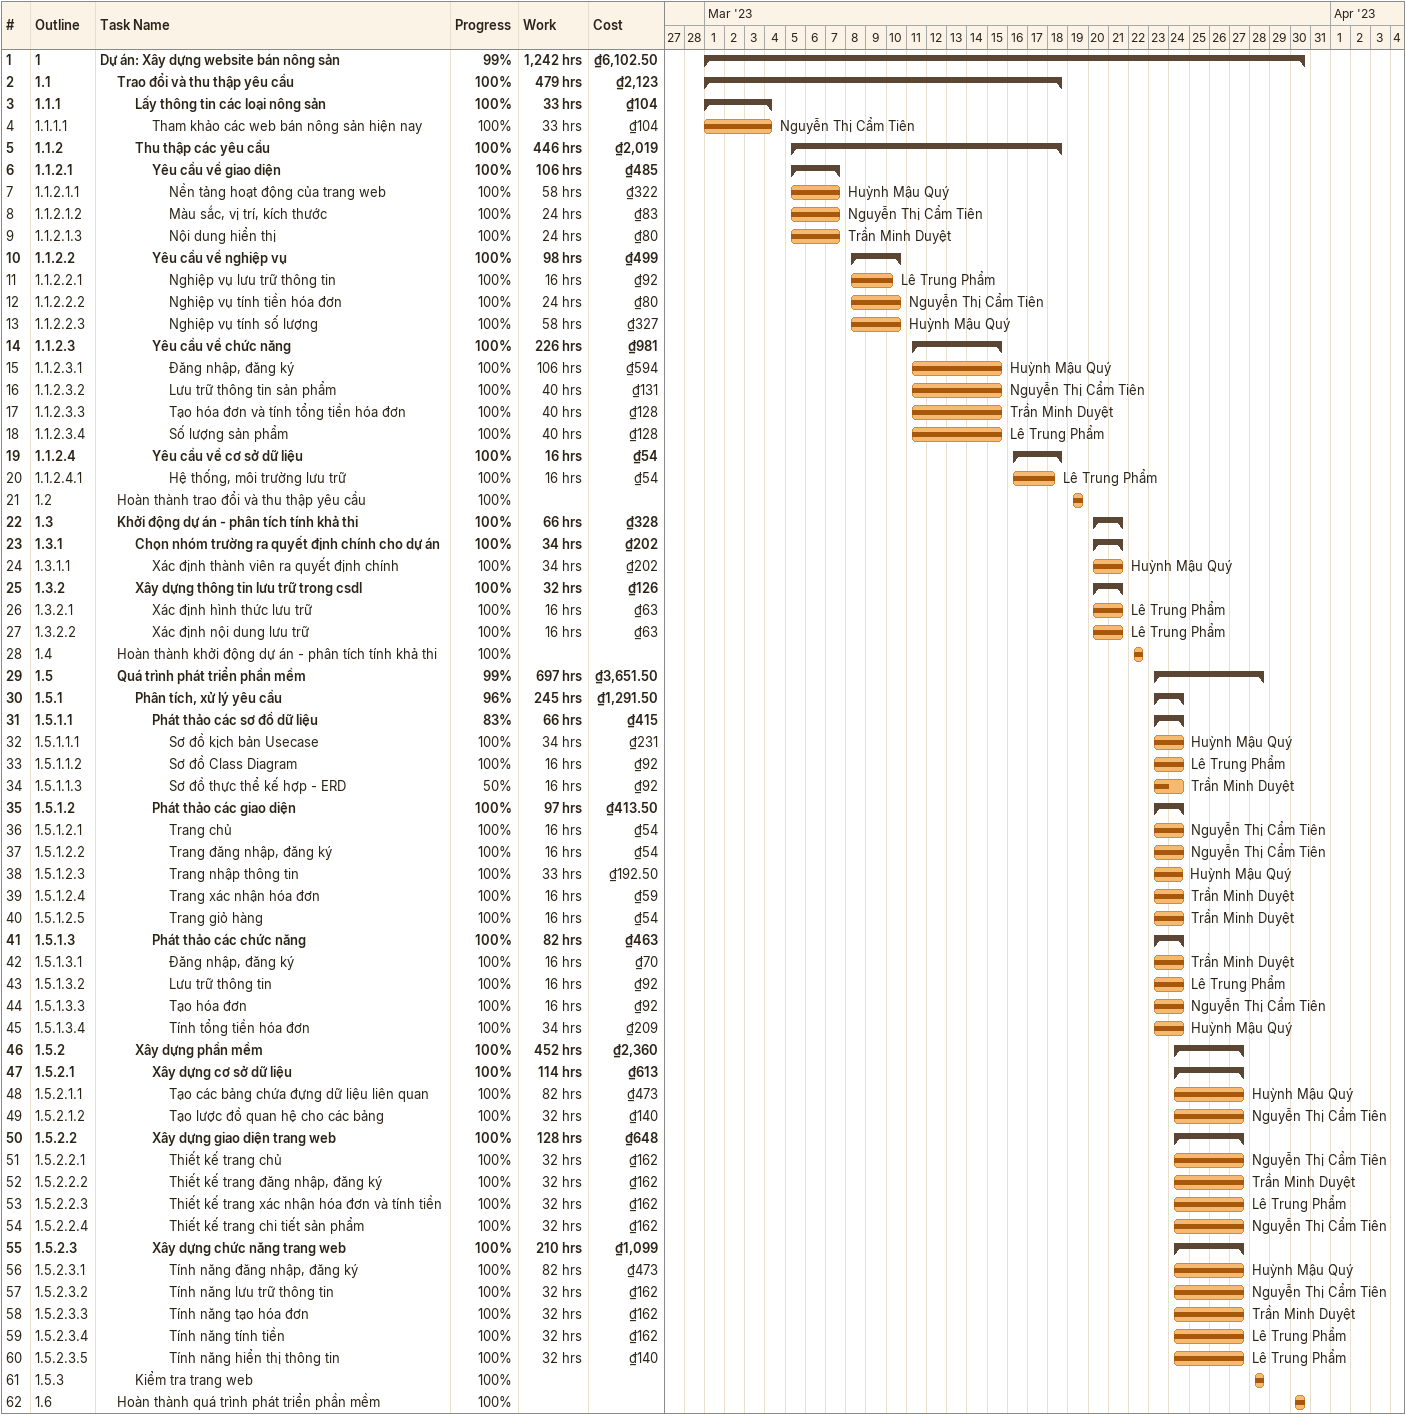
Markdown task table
| ID | WBS | Task | Start | Finish | Resources | % complete | Work (h) | Cost (₫) |
|---|---|---|---|---|---|---|---|---|
| 1 | 1 | **Dự án: Xây dựng website bán nông sản** | 2023-03-01 | 2023-03-30 |  | 99 | 1242 | 6102.50 |
| 2 | 1.1 | **Trao đổi và thu thập yêu cầu** | 2023-03-01 | 2023-03-18 |  | 100 | 479 | 2123 |
| 3 | 1.1.1 | **Lấy thông tin các loại nông sản** | 2023-03-01 | 2023-03-04 |  | 100 | 33 | 104 |
| 4 | 1.1.1.1 | Tham khảo các web bán nông sản hiện nay | 2023-03-01 | 2023-03-04 | Nguyễn Thị Cẩm Tiên | 100 | 33 | 104 |
| 5 | 1.1.2 | **Thu thập các yêu cầu** | 2023-03-05 | 2023-03-18 |  | 100 | 446 | 2019 |
| 6 | 1.1.2.1 | **Yêu cầu về giao diện** | 2023-03-05 | 2023-03-07 |  | 100 | 106 | 485 |
| 7 | 1.1.2.1.1 | Nền tảng hoạt động của trang web | 2023-03-05 | 2023-03-07 | Huỳnh Mậu Quý | 100 | 58 | 322 |
| 8 | 1.1.2.1.2 | Màu sắc, vị trí, kích thước | 2023-03-05 | 2023-03-07 | Nguyễn Thị Cẩm Tiên | 100 | 24 | 83 |
| 9 | 1.1.2.1.3 | Nội dung hiển thị | 2023-03-05 | 2023-03-07 | Trần Minh Duyệt | 100 | 24 | 80 |
| 10 | 1.1.2.2 | **Yêu cầu về nghiệp vụ** | 2023-03-08 | 2023-03-10 |  | 100 | 98 | 499 |
| 11 | 1.1.2.2.1 | Nghiệp vụ lưu trữ thông tin | 2023-03-08 | 2023-03-10 | Lê Trung Phẩm | 100 | 16 | 92 |
| 12 | 1.1.2.2.2 | Nghiệp vụ tính tiền hóa đơn | 2023-03-08 | 2023-03-10 | Nguyễn Thị Cẩm Tiên | 100 | 24 | 80 |
| 13 | 1.1.2.2.3 | Nghiệp vụ tính số lượng | 2023-03-08 | 2023-03-10 | Huỳnh Mậu Quý | 100 | 58 | 327 |
| 14 | 1.1.2.3 | **Yêu cầu về chức năng** | 2023-03-11 | 2023-03-15 |  | 100 | 226 | 981 |
| 15 | 1.1.2.3.1 | Đăng nhập, đăng ký | 2023-03-11 | 2023-03-15 | Huỳnh Mậu Quý | 100 | 106 | 594 |
| 16 | 1.1.2.3.2 | Lưu trữ thông tin sản phẩm | 2023-03-11 | 2023-03-15 | Nguyễn Thị Cẩm Tiên | 100 | 40 | 131 |
| 17 | 1.1.2.3.3 | Tạo hóa đơn và tính tổng tiền hóa đơn | 2023-03-11 | 2023-03-15 | Trần Minh Duyệt | 100 | 40 | 128 |
| 18 | 1.1.2.3.4 | Số lượng sản phẩm | 2023-03-11 | 2023-03-15 | Lê Trung Phẩm | 100 | 40 | 128 |
| 19 | 1.1.2.4 | **Yêu cầu về cơ sở dữ liệu** | 2023-03-16 | 2023-03-18 |  | 100 | 16 | 54 |
| 20 | 1.1.2.4.1 | Hệ thống, môi trường lưu trữ | 2023-03-16 | 2023-03-18 | Lê Trung Phẩm | 100 | 16 | 54 |
| 21 | 1.2 | Hoàn thành trao đổi và thu thập yêu cầu | 2023-03-19 | 2023-03-19 |  | 100 |  |  |
| 22 | 1.3 | **Khởi động dự án - phân tích tính khả thi** | 2023-03-20 | 2023-03-21 |  | 100 | 66 | 328 |
| 23 | 1.3.1 | **Chọn nhóm trường ra quyết định chính cho dự án** | 2023-03-20 | 2023-03-21 |  | 100 | 34 | 202 |
| 24 | 1.3.1.1 | Xác định thành viên ra quyết định chính | 2023-03-20 | 2023-03-21 | Huỳnh Mậu Quý | 100 | 34 | 202 |
| 25 | 1.3.2 | **Xây dựng thông tin lưu trữ trong csdl** | 2023-03-20 | 2023-03-21 |  | 100 | 32 | 126 |
| 26 | 1.3.2.1 | Xác định hình thức lưu trữ | 2023-03-20 | 2023-03-21 | Lê Trung Phẩm | 100 | 16 | 63 |
| 27 | 1.3.2.2 | Xác định nội dung lưu trữ | 2023-03-20 | 2023-03-21 | Lê Trung Phẩm | 100 | 16 | 63 |
| 28 | 1.4 | Hoàn thành khởi động dự án - phân tích tính khả thi | 2023-03-22 | 2023-03-22 |  | 100 |  |  |
| 29 | 1.5 | **Quá trình phát triển phần mềm** | 2023-03-23 | 2023-03-28 |  | 99 | 697 | 3651.50 |
| 30 | 1.5.1 | **Phân tích, xử lý yêu cầu** | 2023-03-23 | 2023-03-24 |  | 96 | 245 | 1291.50 |
| 31 | 1.5.1.1 | **Phát thảo các sơ đồ dữ liệu** | 2023-03-23 | 2023-03-24 |  | 83 | 66 | 415 |
| 32 | 1.5.1.1.1 | Sơ đồ kịch bản Usecase | 2023-03-23 | 2023-03-24 | Huỳnh Mậu Quý | 100 | 34 | 231 |
| 33 | 1.5.1.1.2 | Sơ đồ Class Diagram | 2023-03-23 | 2023-03-24 | Lê Trung Phẩm | 100 | 16 | 92 |
| 34 | 1.5.1.1.3 | Sơ đồ thực thể kế hợp - ERD | 2023-03-23 | 2023-03-24 | Trần Minh Duyệt | 50 | 16 | 92 |
| 35 | 1.5.1.2 | **Phát thảo các giao diện** | 2023-03-23 | 2023-03-24 |  | 100 | 97 | 413.50 |
| 36 | 1.5.1.2.1 | Trang chủ | 2023-03-23 | 2023-03-24 | Nguyễn Thị Cẩm Tiên | 100 | 16 | 54 |
| 37 | 1.5.1.2.2 | Trang đăng nhập, đăng ký | 2023-03-23 | 2023-03-24 | Nguyễn Thị Cẩm Tiên | 100 | 16 | 54 |
| 38 | 1.5.1.2.3 | Trang nhập thông tin | 2023-03-23 | 2023-03-24 | Huỳnh Mậu Quý | 100 | 33 | 192.50 |
| 39 | 1.5.1.2.4 | Trang xác nhận hóa đơn | 2023-03-23 | 2023-03-24 | Trần Minh Duyệt | 100 | 16 | 59 |
| 40 | 1.5.1.2.5 | Trang giỏ hàng | 2023-03-23 | 2023-03-24 | Trần Minh Duyệt | 100 | 16 | 54 |
| 41 | 1.5.1.3 | **Phát thảo các chức năng** | 2023-03-23 | 2023-03-24 |  | 100 | 82 | 463 |
| 42 | 1.5.1.3.1 | Đăng nhập, đăng ký | 2023-03-23 | 2023-03-24 | Trần Minh Duyệt | 100 | 16 | 70 |
| 43 | 1.5.1.3.2 | Lưu trữ thông tin | 2023-03-23 | 2023-03-24 | Lê Trung Phẩm | 100 | 16 | 92 |
| 44 | 1.5.1.3.3 | Tạo hóa đơn | 2023-03-23 | 2023-03-24 | Nguyễn Thị Cẩm Tiên | 100 | 16 | 92 |
| 45 | 1.5.1.3.4 | Tính tổng tiền hóa đơn | 2023-03-23 | 2023-03-24 | Huỳnh Mậu Quý | 100 | 34 | 209 |
| 46 | 1.5.2 | **Xây dựng phần mềm** | 2023-03-24 | 2023-03-27 |  | 100 | 452 | 2360 |
| 47 | 1.5.2.1 | **Xây dựng cơ sở dữ liệu** | 2023-03-24 | 2023-03-27 |  | 100 | 114 | 613 |
| 48 | 1.5.2.1.1 | Tạo các bảng chứa đựng dữ liệu liên quan | 2023-03-24 | 2023-03-27 | Huỳnh Mậu Quý | 100 | 82 | 473 |
| 49 | 1.5.2.1.2 | Tạo lược đồ quan hệ cho các bảng | 2023-03-24 | 2023-03-27 | Nguyễn Thị Cẩm Tiên | 100 | 32 | 140 |
| 50 | 1.5.2.2 | **Xây dựng giao diện trang web** | 2023-03-24 | 2023-03-27 |  | 100 | 128 | 648 |
| 51 | 1.5.2.2.1 | Thiết kế trang chủ | 2023-03-24 | 2023-03-27 | Nguyễn Thị Cẩm Tiên | 100 | 32 | 162 |
| 52 | 1.5.2.2.2 | Thiết kế trang đăng nhập, đăng ký | 2023-03-24 | 2023-03-27 | Trần Minh Duyệt | 100 | 32 | 162 |
| 53 | 1.5.2.2.3 | Thiết kế trang xác nhận hóa đơn và tính tiền | 2023-03-24 | 2023-03-27 | Lê Trung Phẩm | 100 | 32 | 162 |
| 54 | 1.5.2.2.4 | Thiết kế trang chi tiết sản phẩm | 2023-03-24 | 2023-03-27 | Nguyễn Thị Cẩm Tiên | 100 | 32 | 162 |
| 55 | 1.5.2.3 | **Xây dựng chức năng trang web** | 2023-03-24 | 2023-03-27 |  | 100 | 210 | 1099 |
| 56 | 1.5.2.3.1 | Tính năng đăng nhập, đăng ký | 2023-03-24 | 2023-03-27 | Huỳnh Mậu Quý | 100 | 82 | 473 |
| 57 | 1.5.2.3.2 | Tính năng lưu trữ thông tin | 2023-03-24 | 2023-03-27 | Nguyễn Thị Cẩm Tiên | 100 | 32 | 162 |
| 58 | 1.5.2.3.3 | Tính năng tạo hóa đơn | 2023-03-24 | 2023-03-27 | Trần Minh Duyệt | 100 | 32 | 162 |
| 59 | 1.5.2.3.4 | Tính năng tính tiền | 2023-03-24 | 2023-03-27 | Lê Trung Phẩm | 100 | 32 | 162 |
| 60 | 1.5.2.3.5 | Tính năng hiển thị thông tin | 2023-03-24 | 2023-03-27 | Lê Trung Phẩm | 100 | 32 | 140 |
| 61 | 1.5.3 | Kiểm tra trang web | 2023-03-28 | 2023-03-28 |  | 100 |  |  |
| 62 | 1.6 | Hoàn thành quá trình phát triển phần mềm | 2023-03-30 | 2023-03-30 |  | 100 |  |  |
